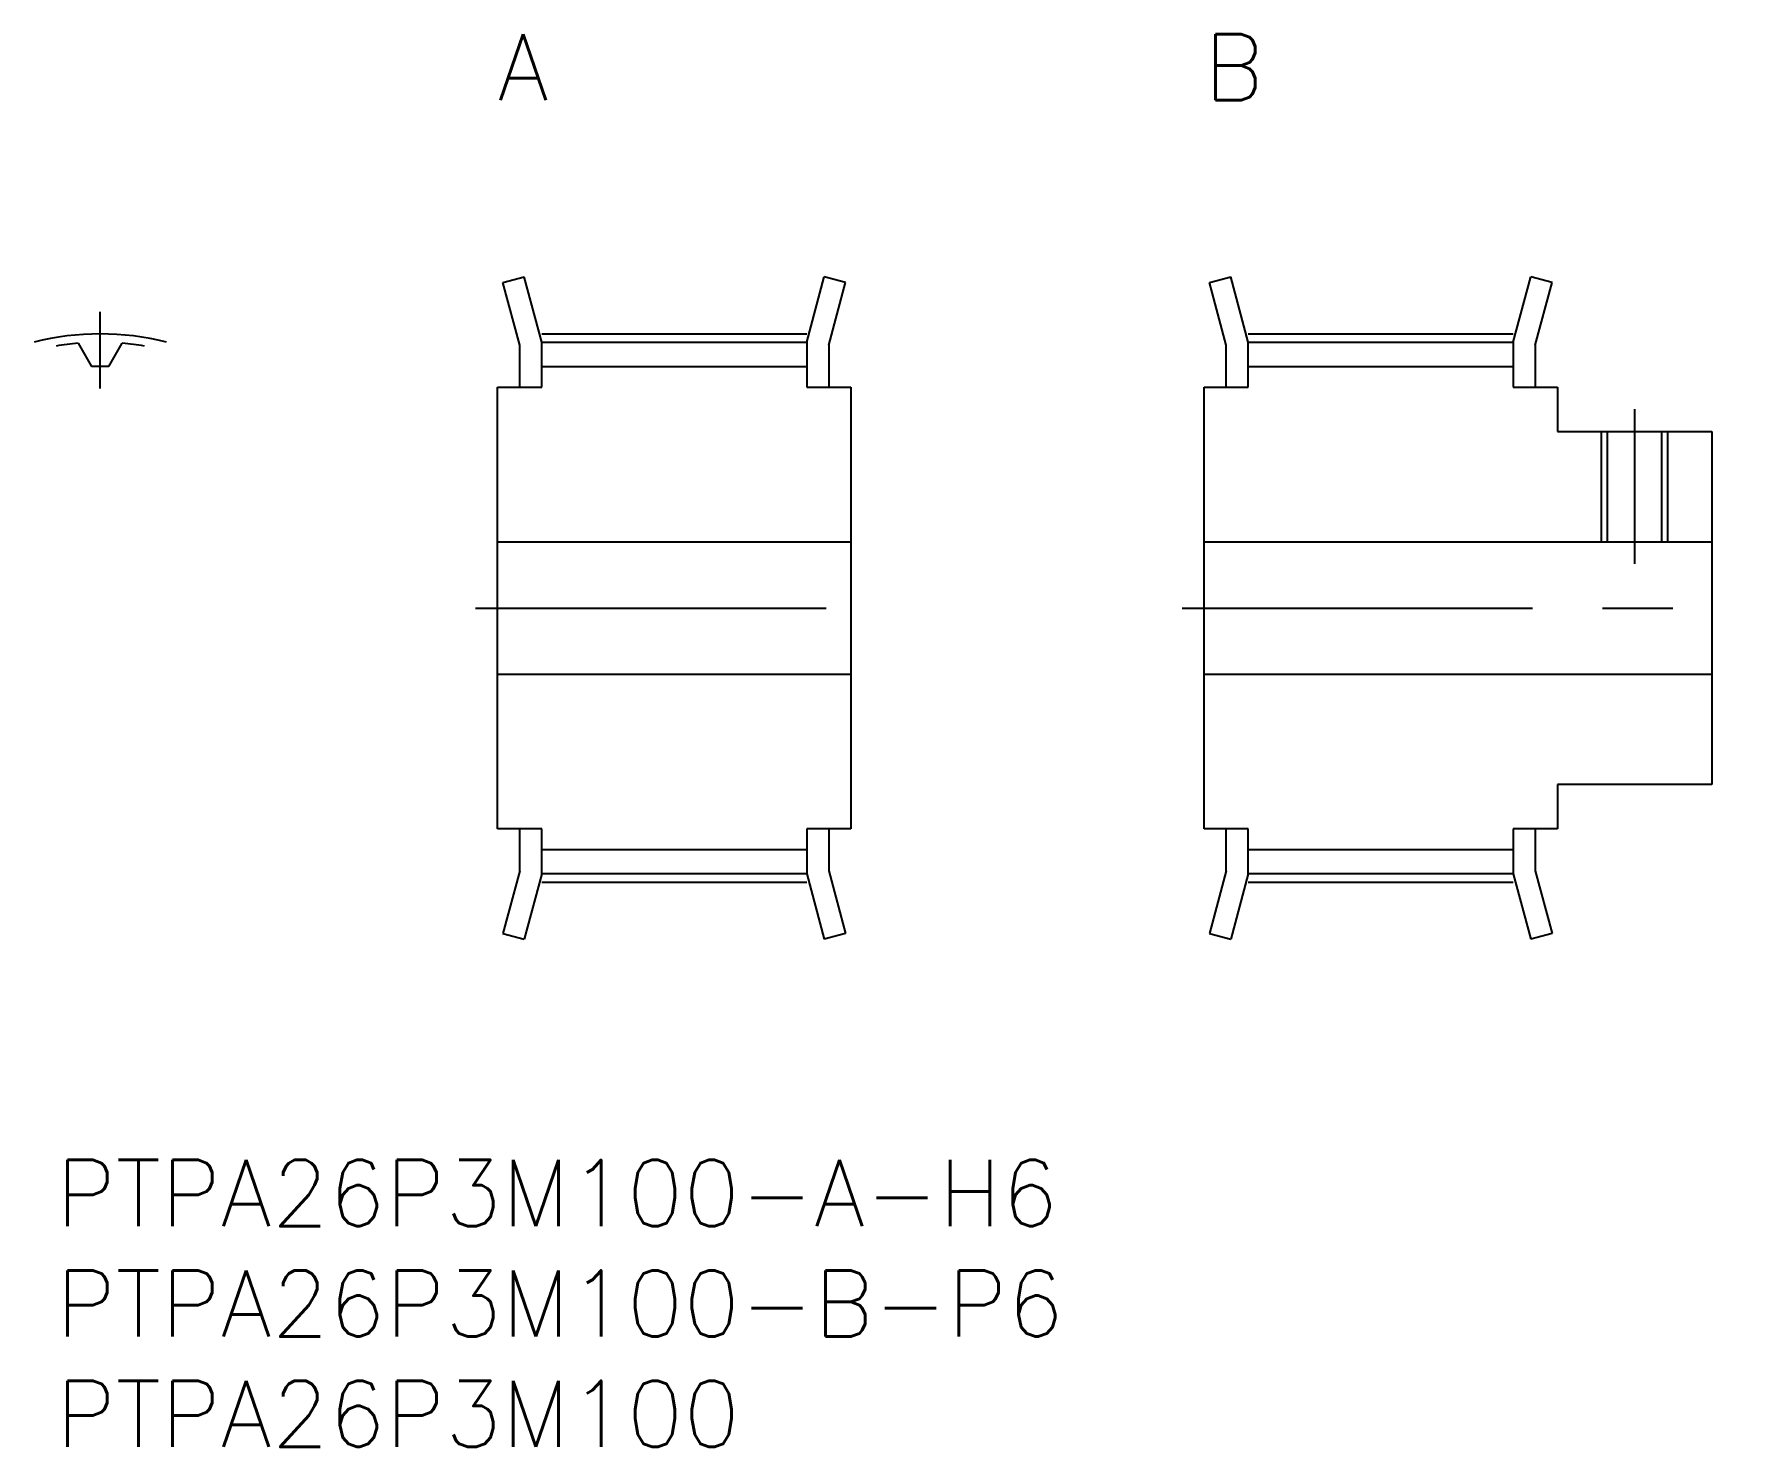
# Model space of a CAD drawing. Extents: x -1 to 76, y -13 to 51.
import ezdxf

# ---------------------------------------------------------------- set-up
doc = ezdxf.new("R2010")
doc.units = 0
doc.header["$LTSCALE"] = 0.5
doc.linetypes.add('CENTER', pattern=[50.8, 31.75, -6.35, 6.35, -6.35])
for name, color, linetype in [('MSM_CENTER', 1, 'CENTER'), ('MSM_CONTINUOUS', 7, 'CONTINUOUS'), ('MSM_NARROW', 5, 'CONTINUOUS'), ('MSM_PART_NUMBER', 7, 'CONTINUOUS')]:
    doc.layers.add(name, color=color, linetype=linetype)
doc.styles.get("Standard").update_dxf_attribs({"font": 'txt.shx', "height": 3, "bigfont": 'bigfont.shx'})

# ---------------------------------------------------------------- blocks, each defined once
blk = doc.blocks.new('*U99')
at = {"layer": 'MSM_PART_NUMBER'}
blk.add_text('PTPA26P3M100-B-P6', height=3, dxfattribs=at).set_placement((0, -8))
blk = doc.blocks.new('*U100')
at = {"layer": 'MSM_PART_NUMBER'}
blk.add_text('PTPA26P3M100', height=3, dxfattribs=at).set_placement((0, -13))
blk = doc.blocks.new('*U101')
at = {"layer": 'MSM_PART_NUMBER'}
blk.add_text('PTPA26P3M100-A-H6', height=3, dxfattribs=at).set_placement((0, -3))
blk = doc.blocks.new('*U102')
at = {"layer": 'MSM_PART_NUMBER'}
blk.add_text('A', height=3, dxfattribs=at).set_placement((20, 48))
blk = doc.blocks.new('*U103')
at = {"layer": 'MSM_PART_NUMBER'}
blk.add_text('B', height=3, dxfattribs=at).set_placement((52, 48))

msp = doc.modelspace()

# ---------------------------------------------------------------- linework, layer by layer
at = {"layer": 'MSM_CENTER'}
for p, q in [((2, 34.945), (2, 38.415)), ((21.998, 37.415), (34.002, 37.415)), ((53.998, 37.415), (66.002, 37.415)), ((71.5, 34), (71.5, 27)), ((19, 25), (37, 25)), ((51, 25), (76, 25)), ((21.998, 12.585), (34.002, 12.585)), ((53.998, 12.585), (66.002, 12.585))]:
    msp.add_line(p, q, dxfattribs=at)
msp.add_arc((2, 25), 12.415, 76.01646, 103.98354, dxfattribs=at)
at = {"layer": 'MSM_CONTINUOUS'}
for p, q in [((20.24, 39.741), (21.206, 40)), ((21, 36.903), (20.24, 39.741)), ((22, 37.035), (21.206, 40)), ((34, 37.035), (34.794, 40)), ((35.76, 39.741), (34.794, 40)), ((35, 36.903), (35.76, 39.741)), ((52.24, 39.741), (53.206, 40)), ((53, 36.903), (52.24, 39.741)), ((54, 37.035), (53.206, 40)), ((66, 37.035), (66.794, 40)), ((67.76, 39.741), (66.794, 40)), ((67, 36.903), (67.76, 39.741)), ((1, 36.993), (1.609, 35.938)), ((2.391, 35.938), (3, 36.993)), ((22, 35), (22, 37.035)), ((22, 37.035), (34, 37.035)), ((34, 37.035), (34, 35)), ((54, 35), (54, 37.035)), ((54, 37.035), (66, 37.035)), ((66, 37.035), (66, 35)), ((21, 35), (21, 36.903)), ((35, 36.903), (35, 35)), ((53, 35), (53, 36.903)), ((67, 36.903), (67, 35)), ((22, 35.945), (34, 35.945)), ((54, 35.945), (66, 35.945)), ((20, 15), (20, 35)), ((20, 35), (22, 35)), ((34, 35), (36, 35)), ((36, 35), (36, 15)), ((52, 15), (52, 35)), ((52, 35), (54, 35)), ((66, 35), (68, 35)), ((68, 35), (68, 33)), ((68, 33), (75, 33)), ((70.27, 28), (70.27, 33)), ((72.729, 28), (72.729, 33)), ((75, 33), (75, 17)), ((20, 28), (36, 28)), ((52, 28), (75, 28)), ((20, 22), (36, 22)), ((52, 22), (75, 22)), ((68, 17), (68, 15)), ((75, 17), (68, 17)), ((22, 15), (20, 15)), ((21, 13.097), (21, 15)), ((22, 12.965), (22, 15)), ((34, 15), (34, 12.965)), ((36, 15), (34, 15)), ((35, 15), (35, 13.097)), ((54, 15), (52, 15)), ((53, 13.097), (53, 15)), ((54, 12.965), (54, 15)), ((66, 15), (66, 12.965)), ((68, 15), (66, 15)), ((67, 15), (67, 13.097)), ((34, 14.055), (22, 14.055)), ((66, 14.055), (54, 14.055)), ((21, 13.097), (20.24, 10.259)), ((35, 13.097), (35.76, 10.259)), ((53, 13.097), (52.24, 10.259)), ((67, 13.097), (67.76, 10.259)), ((22, 12.965), (21.206, 10)), ((34, 12.965), (22, 12.965)), ((34, 12.965), (34.794, 10)), ((54, 12.965), (53.206, 10)), ((66, 12.965), (54, 12.965)), ((66, 12.965), (66.794, 10)), ((20.24, 10.259), (21.206, 10)), ((35.76, 10.259), (34.794, 10)), ((52.24, 10.259), (53.206, 10)), ((67.76, 10.259), (66.794, 10))]:
    msp.add_line(p, q, dxfattribs=at)
for radius, start, end in [(12.035, 94.76626, 99.5659), (12.035, 80.4341, 85.23374), (10.945, 87.95061, 92.04939)]:
    msp.add_arc((2, 25), radius, start, end, dxfattribs=at)
at = {"layer": 'MSM_NARROW'}
for p, q in [((70, 28), (70, 33)), ((73, 28), (73, 33))]:
    msp.add_line(p, q, dxfattribs=at)

# ---------------------------------------------------------------- block references
at = {"layer": 'MSM_CONTINUOUS'}
for name in ['*U102', '*U103', '*U101', '*U99', '*U100']:
    msp.add_blockref(name, (0, 0), dxfattribs=at)

doc.saveas('drawing.dxf')
